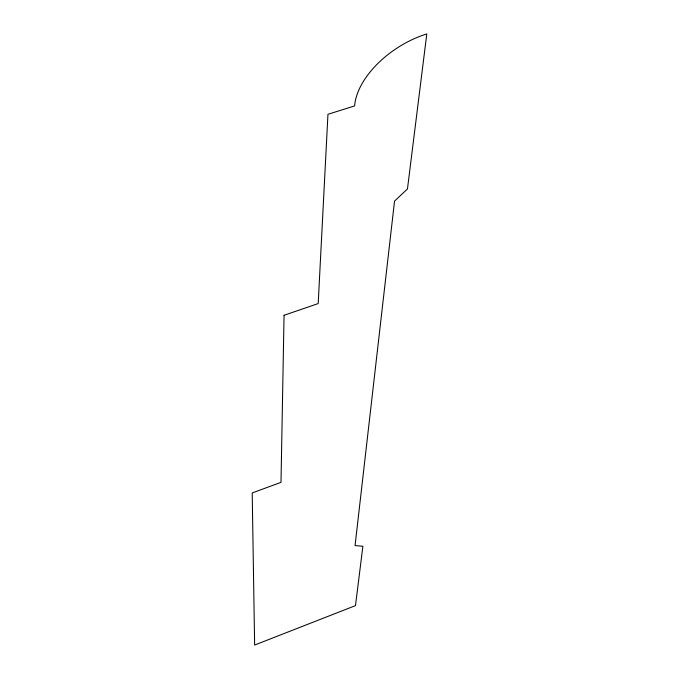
<?xml version="1.0" encoding="UTF-8"?>
<svg xmlns="http://www.w3.org/2000/svg" width="679" height="679" viewBox="0 0 679 679"><rect width="100%" height="100%" fill="white"/><g stroke="black" fill="none" stroke-linecap="round" stroke-linejoin="round"><path stroke-width="1.02" d="M284.06 315.277L280.996 482.353L252.206 492.946L254.633 645.05L355.482 605.617L362.883 546.298L355.058 545.56L394.541 201.111L407.459 188.957L426.794 33.95A73.188 42.183 -33.2 0 0 354.633 105.907L327.949 114.301L318.196 303.572L284.06 315.277"/></g></svg>
